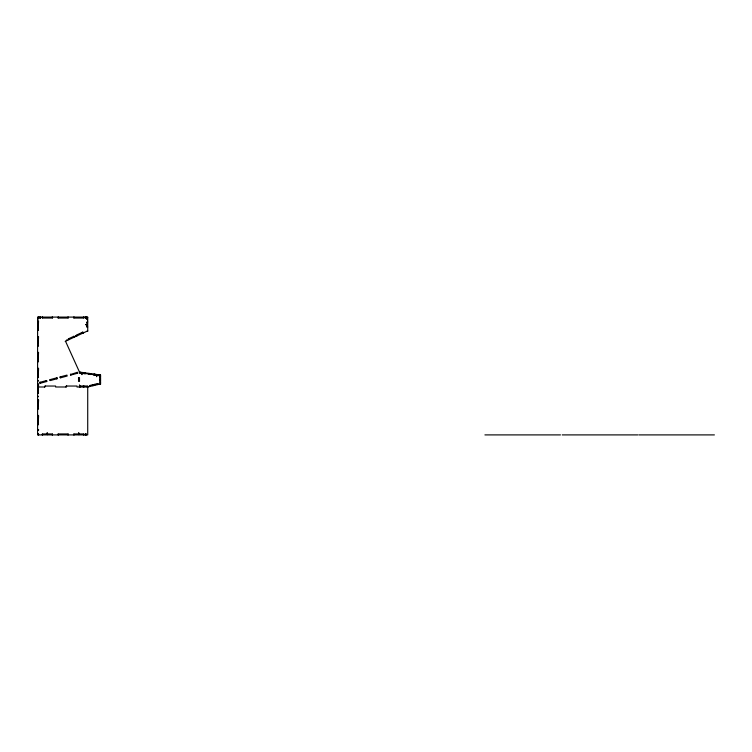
<?xml version="1.0" encoding="UTF-8"?>
<svg xmlns="http://www.w3.org/2000/svg" width="752" height="752" viewBox="0 0 752 752"><rect width="100%" height="100%" fill="white"/><g stroke="black" fill="none" stroke-linecap="round" stroke-linejoin="round"><path stroke-width="1.13" d="M37.6 396.774L37.6 396.144M78.678 433.951L78.678 432.691L79.063 433.951M87.147 326.979L86.771 324.648L85.512 324.648L86.771 324.272M100.392 379.675L99.772 379.6L100.392 379.506M39.931 382.918L40.392 383.182M38.343 396.624L37.995 396.154L38.117 396.642M50.111 380.192L50.572 380.456M77.24 372.672L76.751 372.466M79.355 373.001L79.486 372.061L65.518 341.229M79.693 373.048L79.825 372.108M80.201 372.165L80.436 373.152M81.752 373.34L81.949 374.637L82.128 373.387M83.434 373.575L83.942 372.691M84.177 373.678L84.309 372.748M84.807 372.813L84.675 373.753L80.116 372.729M85.183 372.87L85.427 373.857M88.924 373.396L88.416 374.27M89.168 374.383L89.3 373.443M89.667 374.449L89.798 373.518M90.174 373.565L90.419 374.552M93.915 374.092L93.408 374.975M94.16 375.079L94.291 374.148M94.658 375.154L94.79 374.214M95.156 374.27L95.401 375.257M96.717 375.436L96.538 376.686L97.083 375.492M98.897 374.797L98.399 375.68M99.142 375.784L99.273 374.844M99.48 375.831L99.612 374.891M92.816 385.118L92.336 384.911M74.204 336.548L73.705 336.37M82.767 332.563L82.259 332.375M85.954 317.682L85.371 317.701M40.429 317.682L39.865 317.729M66.289 386.049L65.969 387.026M38.587 368.452L38.164 377.57M38.587 384.197L38.164 393.315M38.587 399.932L38.164 409.05M46.671 380.916L46.21 380.653M38.587 415.677L38.164 424.795M60.292 377.466L60.752 377.73M70.472 374.731L70.932 375.004M97.685 384.009L97.234 383.727M67.191 340.224L66.872 339.735L66.778 340.327M95.081 374.825L98.86 375.417M77.315 373.34L77.118 372.372L70.425 374.552M85.108 373.424L88.877 374.017M90.09 374.129L93.868 374.712M44.547 386.989L44.923 386.039L55.61 386.039L55.61 386.989L66.308 386.989L66.674 386.039M38.164 368.132L37.6 368.132M38.164 383.868L37.6 383.868M38.164 399.613L37.6 399.613M38.164 415.348L37.6 415.348M37.938 318.763L37.938 319.337M52.527 317.118L52.49 318.049M65.18 341.389L87.721 330.871M100.561 383.905L87.721 386.989L77.014 386.989L77.014 386.039L66.289 386.039M93.643 384.751L93.652 385.362M77.24 334.715L77.061 335.223M37.6 317.664L38.54 317.664M86.771 317.664L87.721 317.664M37.6 318.049L38.164 318.049L38.164 317.1M37.6 320.907L38.54 320.907L38.22 330.401M87.721 321.941L86.771 322.317M87.721 326.979L86.771 326.979L87.147 321.941M37.6 330.354L38.54 329.978M86.771 331.378L87.721 331.378L87.721 317.1L37.6 317.1L37.6 434.9L87.721 434.9L87.721 386.011L87.965 386.923M37.6 336.652L38.54 336.652L38.164 346.089M37.6 346.089L38.54 345.713M37.6 352.387L38.54 352.387L38.164 361.834M37.6 361.834L38.54 361.458M99.612 384.169L100.561 384.169L100.561 375.032L99.612 375.032L99.612 376.066M100.561 376.451L99.612 376.827M37.6 377.57L38.54 377.194M100.561 378.97L99.612 378.97L99.997 376.451M100.561 380.23L99.612 380.606M100.561 382.74L99.612 382.74L99.997 380.23M79.486 386.011L87.063 386.011L87.063 386.989M37.6 386.989L44.932 386.989L45.308 386.039M37.6 393.315L38.54 392.939M37.6 409.05L38.54 408.674M37.6 424.795L38.54 424.419M37.6 429.655L38.54 429.655M37.6 430.041L38.54 430.041M37.6 433.951L38.164 433.951L38.164 434.9M37.6 434.336L38.54 434.336M47.075 434.581L47.705 434.581M78.565 434.581L79.176 434.581M484.918 434.9L560.466 434.9M562.195 434.9L637.752 434.9M638.843 434.9L714.4 434.9M75.595 336.276L75.961 335.853M50.328 379.544L50.064 380.004M79.486 372.061L100.561 375.032M81.714 372.701L82.335 372.785M96.679 374.797L97.299 374.891M68.686 338.71L68.498 339.208M70.688 374.092L70.575 375.107L77.729 373.189L77.484 372.278M60.508 376.818L60.245 377.278M56.635 378.829L56.898 378.369M46.455 381.565L46.718 381.095M40.147 382.27L39.884 382.73M94.902 384.291L94.62 384.742M90.005 385.466L89.723 385.917M56.748 377.824L57.002 378.745L50.215 380.568L49.97 379.657L57.124 377.739L57.368 378.651M82.946 332.055L83.35 332.91M83.002 333.07L82.607 332.215L76.901 334.875L77.296 335.73M75.642 335.467L76.046 336.323M74.448 337.065L74.044 336.21L68.338 338.87L68.742 339.725M97.967 383.558L98.183 384.469M97.816 384.563L97.6 383.642L94.536 384.375L94.752 385.297M94.169 384.469L94.385 385.381M93.803 384.554L94.019 385.475M92.919 385.738L92.703 384.817L89.638 385.55L89.855 386.472M87.401 324.15L87.401 324.77M87.147 317.1L87.147 318.049M86.771 317.1L86.771 318.049M86.16 433.951L86.16 434.9M85.972 317.1L85.972 318.049M86.029 433.951L86.029 434.9M85.841 317.1L85.841 318.049M85.653 433.951L85.653 434.9M85.531 433.951L85.531 434.9M85.465 317.1L85.465 318.049M83.97 317.1L83.97 318.049M83.97 433.951L83.97 434.9M83.914 386.011L83.914 386.989M83.594 317.1L83.594 318.049L74.147 318.049L74.147 317.1M83.604 386.011L83.604 386.989M83.594 434.9L83.594 433.951L74.147 433.951L74.147 434.9M83.284 386.011L83.284 386.989M80.135 386.011L80.135 386.989M79.759 386.011L79.759 386.989M79.486 384.911L79.486 386.989M73.771 317.1L73.771 318.049M73.771 433.951L73.771 434.9M68.235 317.1L68.235 318.049M68.235 433.951L68.235 434.9M67.849 317.1L67.849 318.049L58.412 318.049L58.412 317.1M67.849 434.9L67.849 433.951L58.412 433.951L58.412 434.9M58.026 317.1L58.026 318.049M58.026 433.951L58.026 434.9M52.49 433.951L52.49 434.9M52.114 317.1L52.114 318.049L42.667 318.049L42.667 317.1M52.114 434.9L52.114 433.951L42.667 433.951L42.667 434.9M47.583 433.951L47.197 432.691L47.197 433.951M42.291 317.1L42.291 318.049M42.291 433.951L42.291 434.9M40.448 317.1L40.448 318.049L39.818 318.049L39.818 317.1M40.326 317.1L40.326 318.049M39.941 317.1L39.941 318.049M38.54 317.1L38.54 318.049M38.54 433.951L38.54 434.9M37.6 429.533L37.6 430.163L38.54 430.163L38.54 429.533L37.6 429.533M37.76 429.806L38.38 429.89L37.76 429.806M37.769 380.644L38.38 380.803L37.769 380.644M86.95 319.421L87.505 319.694L86.988 319.346M85.361 434.318L85.944 434.543L85.361 434.318M60.141 376.912L60.395 377.842L67.182 376.019L66.937 375.107L60.151 376.921M39.828 382.317L40.035 383.294L46.821 381.471L46.568 380.55L39.79 382.383M78.537 377.636L78.537 381.414L79.486 381.414L79.486 377.636L78.537 377.636"/></g></svg>
